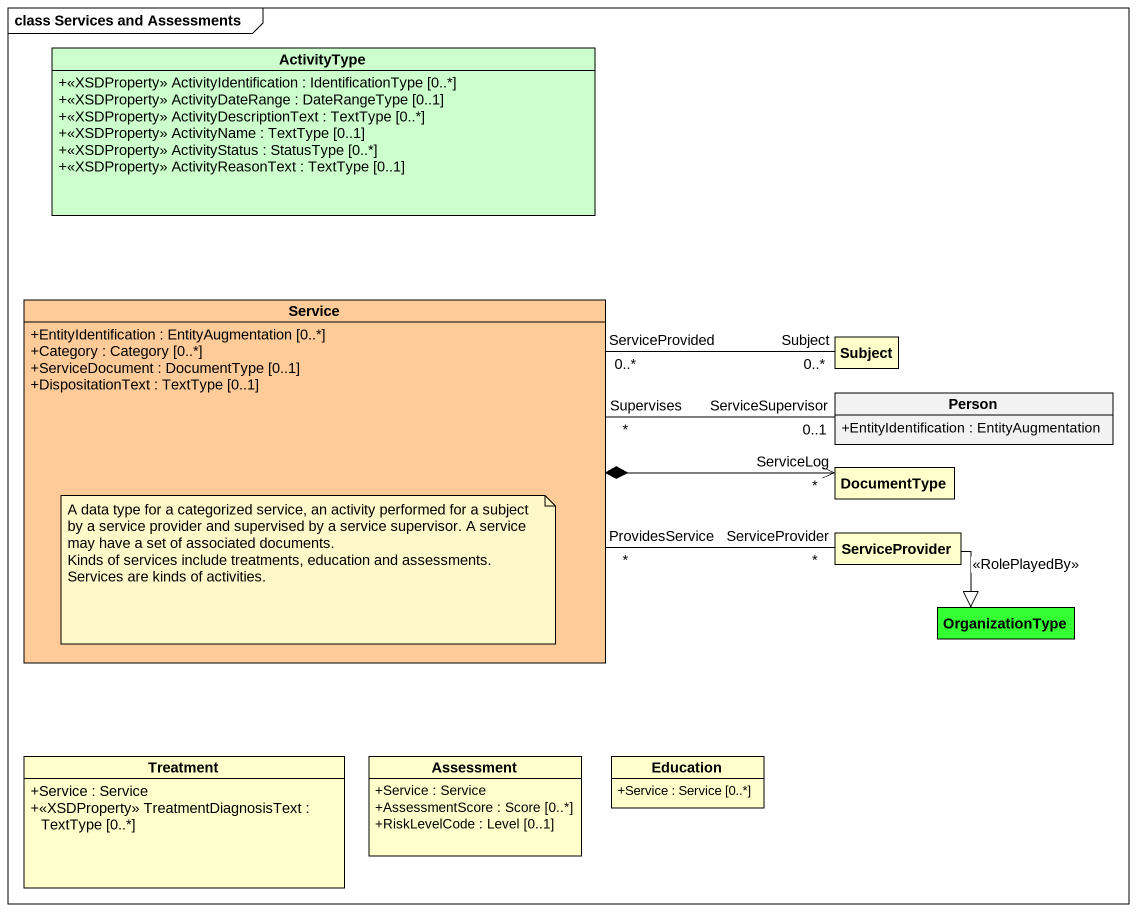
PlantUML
@startuml
mainframe class Services and Assessments
hide circle
hide empty members
skinparam classAttributeIconSize 0
class ActivityType #CCFFCC {
  +<<XSDProperty>> ActivityIdentification : IdentificationType [0..*]
  +<<XSDProperty>> ActivityDateRange : DateRangeType [0..1]
  +<<XSDProperty>> ActivityDescriptionText : TextType [0..*]
  +<<XSDProperty>> ActivityName : TextType [0..1]
  +<<XSDProperty>> ActivityStatus : StatusType [0..*]
  +<<XSDProperty>> ActivityReasonText : TextType [0..1]
}
class Service #FFCC99 {
  +EntityIdentification : EntityAugmentation [0..*]
  +Category : Category [0..*]
  +ServiceDocument : DocumentType [0..1]
  +DispositationText : TextType [0..1]
}
class Subject #FFFFCC
class "Person" as Person_ {
  +EntityIdentification : EntityAugmentation
}
class DocumentType #FFFFCC
class ServiceProvider #FFFFCC
class OrganizationType #33FF33
class Treatment #FFFFCC {
  +Service : Service
  +<<XSDProperty>> TreatmentDiagnosisText : TextType [0..*]
}
class Assessment #FFFFCC {
  +Service : Service
  +AssessmentScore : Score [0..*]
  +RiskLevelCode : Level [0..1]
}
class Education #FFFFCC {
  +Service : Service [0..*]
}
Service "Supervises\n*" -right- "ServiceSupervisor\n0..1" Person_
Service *-right-> "ServiceLog\n*" DocumentType
Service "ProvidesService\n*" -right- "ServiceProvider\n*" ServiceProvider
Subject "Subject\n0..*" -left- "ServiceProvided\n0..*" Service
ServiceProvider --|> OrganizationType : <<RolePlayedBy>>
note as N1
  A data type for a categorized service, an activity performed for a subject by a service provider and supervised by a service supervisor. A service may have a set of associated documents.
  Kinds of services include treatments, education and assessments.
  Services are kinds of activities.
end note
@enduml
